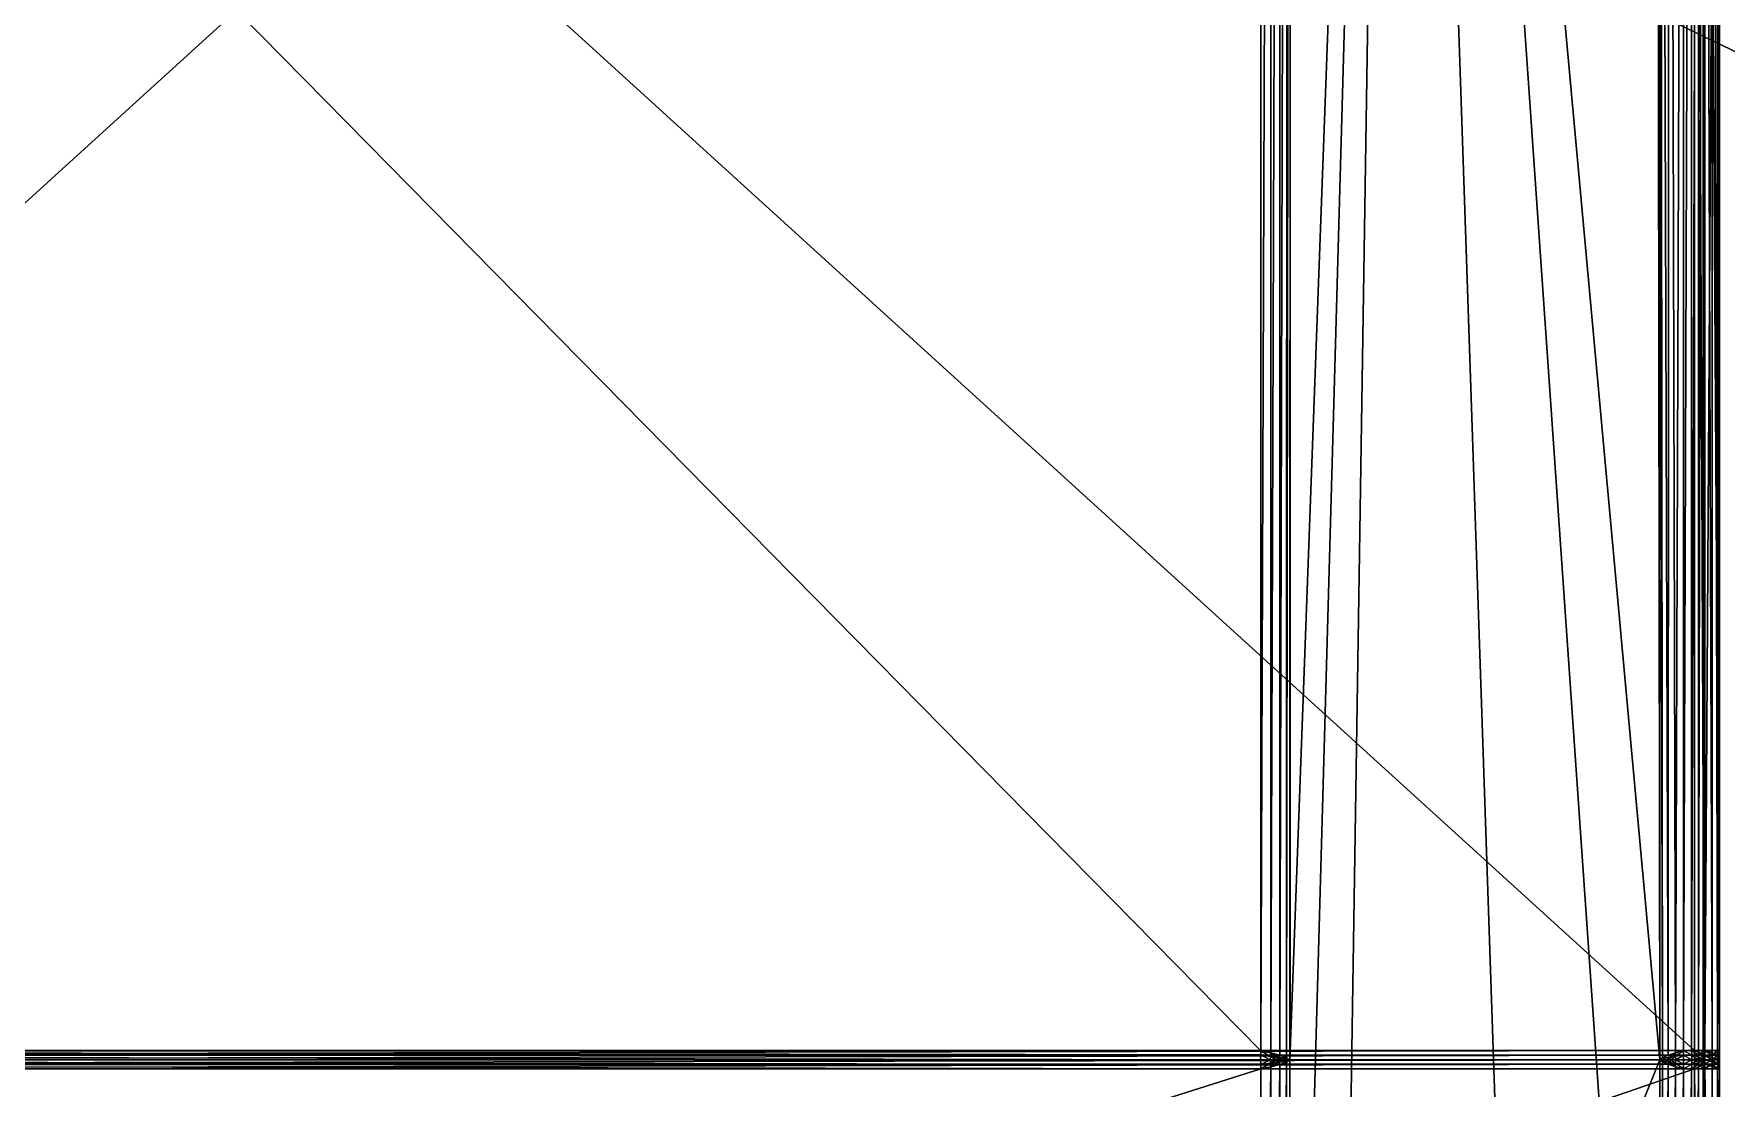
# Model space of a CAD drawing. Extents: x -683 to 86, y -225 to -3.
# Drawn here: x -471.65 to -437.08, y -64.44 to -42.9 of the extents above; entities that cross this region are included whole.
import ezdxf

# ---------------------------------------------------------------- set-up
doc = ezdxf.new("R2010")
doc.units = 0
doc.header["$MEASUREMENT"] = 0
doc.layers.get('0').update_dxf_attribs({"linetype": 'CONTINUOUS'})

msp = doc.modelspace()

# ---------------------------------------------------------------- linework, layer by layer
for points in [[(-504.396, -4.948, 14.851), (-446.588, -4.948, 11.154), (-446.588, -63.678, 5.567)], [(-504.396, -4.948, 14.851), (-446.588, -63.678, 5.567), (-504.396, -63.678, 9.264)], [(-504.396, -63.678, 9.264), (-504.396, -4.948, 14.851), (-446.588, -4.948, 11.154)], [(-504.396, -63.678, 9.264), (-446.588, -4.948, 11.154), (-446.588, -63.678, 5.567)], [(-446.38, -4.949, 11.154), (-446.588, -63.678, 5.567), (-446.588, -4.948, 11.154)], [(-446.588, -63.678, 5.567), (-446.588, -4.948, 11.154), (-446.38, -4.949, 11.154)], [(-446.38, -4.949, 11.154), (-446.381, -63.719, 5.563), (-446.588, -63.678, 5.567)], [(-446.588, -63.678, 5.567), (-446.38, -4.949, 11.154), (-446.381, -63.719, 5.563)], [(-446.191, -4.949, 11.181), (-446.197, -63.77, 5.585), (-446.381, -63.719, 5.563)], [(-446.191, -4.949, 11.181), (-446.381, -63.719, 5.563), (-446.38, -4.949, 11.154)], [(-446.381, -63.719, 5.563), (-446.38, -4.949, 11.154), (-446.191, -4.949, 11.181)], [(-446.381, -63.719, 5.563), (-446.191, -4.949, 11.181), (-446.197, -63.77, 5.585)], [(-446.051, -4.949, 11.229), (-446.061, -63.823, 5.629), (-446.197, -63.77, 5.585)], [(-446.051, -4.949, 11.229), (-446.197, -63.77, 5.585), (-446.191, -4.949, 11.181)], [(-446.197, -63.77, 5.585), (-446.191, -4.949, 11.181), (-446.051, -4.949, 11.229)], [(-446.197, -63.77, 5.585), (-446.051, -4.949, 11.229), (-446.061, -63.823, 5.629)], [(-445.979, -4.949, 11.293), (-445.996, -63.871, 5.688), (-446.061, -63.823, 5.629)], [(-445.979, -4.949, 11.293), (-446.061, -63.823, 5.629), (-446.051, -4.949, 11.229)], [(-446.061, -63.823, 5.629), (-446.051, -4.949, 11.229), (-445.979, -4.949, 11.293)], [(-446.061, -63.823, 5.629), (-445.979, -4.949, 11.293), (-445.996, -63.871, 5.688)], [(-445.996, -63.871, 5.688), (-445.979, -4.949, 11.293), (-443.823, -4.949, 15.849)], [(-445.996, -82.566, 5.688), (-445.996, -63.871, 5.688), (-443.823, -4.949, 15.849)], [(-445.996, -145.774, 5.688), (-445.996, -82.566, 5.688), (-443.823, -4.949, 15.849)], [(-445.996, -145.774, 5.688), (-443.823, -4.949, 15.849), (-438.436, -164.478, 27.154)], [(-445.996, -82.566, 5.688), (-445.996, -63.871, 5.688), (-445.979, -4.949, 11.293)], [(-445.996, -82.566, 5.688), (-445.979, -4.949, 11.293), (-443.823, -4.949, 15.849)], [(-445.996, -82.566, 5.688), (-443.823, -4.949, 15.849), (-438.436, -63.862, 27.154)], [(-443.823, -4.949, 15.849), (-438.452, -4.949, 27.154), (-438.436, -63.862, 27.154)], [(-443.823, -4.949, 15.849), (-438.436, -63.862, 27.154), (-438.436, -82.566, 27.154)], [(-443.823, -4.949, 15.849), (-438.436, -82.566, 27.154), (-438.436, -164.478, 27.154)], [(-443.823, -4.949, 15.849), (-438.452, -4.949, 27.154), (-438.436, -63.862, 27.154)], [(-438.436, -63.862, 27.154), (-438.452, -4.949, 27.154), (-438.514, -5.725, 27.196)], [(-438.514, -5.725, 27.196), (-438.436, -63.862, 27.154), (-438.452, -4.949, 27.154)], [(-438.436, -63.862, 27.154), (-438.514, -5.725, 27.196), (-438.379, -63.819, 27.228)], [(-438.379, -63.819, 27.228), (-438.514, -5.725, 27.196), (-438.439, -7.934, 27.264)], [(-438.439, -7.934, 27.264), (-438.379, -63.819, 27.228), (-438.514, -5.725, 27.196)], [(-438.514, -5.725, 27.196), (-438.379, -63.819, 27.228), (-438.436, -63.862, 27.154)], [(-438.379, -63.819, 27.228), (-438.439, -7.934, 27.264), (-438.266, -63.769, 27.307)], [(-438.266, -63.769, 27.307), (-438.439, -7.934, 27.264), (-438.241, -11.238, 27.347)], [(-438.241, -11.238, 27.347), (-438.266, -63.769, 27.307), (-438.439, -7.934, 27.264)], [(-438.439, -7.934, 27.264), (-438.266, -63.769, 27.307), (-438.379, -63.819, 27.228)], [(-438.266, -63.769, 27.307), (-438.241, -11.238, 27.347), (-438.115, -63.719, 27.379)], [(-438.241, -11.238, 27.347), (-438.115, -63.719, 27.379), (-438.266, -63.769, 27.307)], [(-438.115, -63.719, 27.379), (-438.241, -11.238, 27.347), (-437.949, -15.135, 27.433)], [(-437.949, -15.135, 27.433), (-438.115, -63.719, 27.379), (-438.241, -11.238, 27.347)], [(-438.115, -63.719, 27.379), (-437.949, -15.135, 27.433), (-437.949, -63.677, 27.433)], [(-437.949, -15.135, 27.433), (-437.949, -63.677, 27.433), (-438.115, -63.719, 27.379)], [(-437.949, -15.135, 27.433), (-437.949, -63.677, 27.433), (-437.949, -63.677, 27.433)], [(-437.949, -15.135, 27.433), (-437.949, -63.677, 27.433), (-437.949, -15.135, 27.433)], [(-437.949, -63.677, 27.433), (-437.949, -63.677, 27.433), (-437.949, -15.135, 27.433)], [(-437.949, -63.677, 27.433), (-437.949, -15.135, 27.433), (-437.949, -15.135, 27.433)], [(-437.787, -15.176, 27.488), (-437.949, -63.677, 27.433), (-437.949, -15.135, 27.433)], [(-437.787, -15.176, 27.488), (-437.949, -63.677, 27.433), (-437.949, -15.135, 27.433)], [(-437.787, -15.176, 27.488), (-437.787, -63.677, 27.488), (-437.949, -63.677, 27.433)], [(-437.787, -15.176, 27.488), (-437.787, -63.677, 27.488), (-437.949, -63.677, 27.433)], [(-437.647, -15.225, 27.56), (-437.787, -63.677, 27.488), (-437.787, -15.176, 27.488)], [(-437.647, -15.225, 27.56), (-437.787, -63.677, 27.488), (-437.787, -15.176, 27.488)], [(-490.88, -15.316, 35.858), (-490.88, -63.677, 35.858), (-437.728, -63.677, 31.908)], [(-490.88, -15.316, 35.858), (-437.728, -63.677, 31.908), (-437.728, -15.316, 31.908)], [(-490.88, -63.677, 35.858), (-437.728, -63.677, 31.908), (-437.728, -15.316, 31.908)], [(-490.88, -63.677, 35.858), (-437.728, -15.316, 31.908), (-490.88, -15.316, 35.858)], [(-437.647, -15.225, 27.56), (-437.647, -63.677, 27.56), (-437.787, -63.677, 27.488)], [(-437.647, -15.225, 27.56), (-437.647, -63.677, 27.56), (-437.787, -63.677, 27.488)], [(-437.728, -15.316, 31.908), (-437.728, -63.677, 31.908), (-437.529, -63.677, 31.88)], [(-437.728, -15.316, 31.908), (-437.529, -63.677, 31.88), (-437.528, -15.316, 31.88)], [(-437.529, -63.677, 31.88), (-437.528, -15.316, 31.88), (-437.728, -15.316, 31.908)], [(-437.529, -63.677, 31.88), (-437.728, -15.316, 31.908), (-437.728, -63.677, 31.908)], [(-437.551, -15.275, 27.64), (-437.647, -63.677, 27.56), (-437.647, -15.225, 27.56)], [(-437.551, -15.275, 27.64), (-437.647, -63.677, 27.56), (-437.647, -15.225, 27.56)], [(-437.551, -15.275, 27.64), (-437.551, -63.677, 27.64), (-437.647, -63.677, 27.56)], [(-437.551, -15.275, 27.64), (-437.551, -63.677, 27.64), (-437.647, -63.677, 27.56)], [(-437.514, -15.316, 27.714), (-437.551, -63.677, 27.64), (-437.551, -15.275, 27.64)], [(-437.514, -15.316, 27.714), (-437.551, -63.677, 27.64), (-437.551, -15.275, 27.64)], [(-437.514, -15.316, 27.714), (-437.514, -63.677, 27.714), (-437.551, -63.677, 27.64)], [(-437.514, -15.316, 27.714), (-437.514, -63.677, 27.714), (-437.551, -63.677, 27.64)], [(-437.528, -15.316, 31.88), (-437.529, -63.677, 31.88), (-437.362, -63.677, 31.829)], [(-437.362, -63.677, 31.829), (-437.528, -15.316, 31.88), (-437.529, -63.677, 31.88)], [(-437.528, -15.316, 31.88), (-437.362, -63.677, 31.829), (-437.36, -15.316, 31.83)], [(-437.362, -63.677, 31.829), (-437.36, -15.316, 31.83), (-437.528, -15.316, 31.88)], [(-437.514, -63.677, 27.714), (-437.514, -15.316, 27.714), (-437.218, -15.316, 31.695)], [(-437.514, -63.677, 27.714), (-437.218, -15.316, 31.695), (-437.218, -63.677, 31.695)], [(-437.514, -15.316, 27.714), (-437.218, -15.316, 31.695), (-437.218, -63.677, 31.695)], [(-437.514, -15.316, 27.714), (-437.218, -63.677, 31.695), (-437.514, -63.677, 27.714)], [(-437.36, -15.316, 31.83), (-437.362, -63.677, 31.829), (-437.253, -63.677, 31.765)], [(-437.253, -63.677, 31.765), (-437.36, -15.316, 31.83), (-437.362, -63.677, 31.829)], [(-437.36, -15.316, 31.83), (-437.253, -63.677, 31.765), (-437.252, -15.316, 31.765)], [(-437.253, -63.677, 31.765), (-437.252, -15.316, 31.765), (-437.36, -15.316, 31.83)], [(-437.252, -15.316, 31.765), (-437.253, -63.677, 31.765), (-437.218, -63.677, 31.695)], [(-437.218, -63.677, 31.695), (-437.252, -15.316, 31.765), (-437.253, -63.677, 31.765)], [(-437.252, -15.316, 31.765), (-437.218, -63.677, 31.695), (-437.218, -15.316, 31.695)], [(-437.218, -63.677, 31.695), (-437.218, -15.316, 31.695), (-437.252, -15.316, 31.765)], [(-504.396, -63.678, 9.264), (-446.589, -63.762, 5.56), (-504.398, -63.762, 9.258)], [(-446.589, -63.762, 5.56), (-504.398, -63.762, 9.258), (-504.396, -63.678, 9.264)], [(-504.398, -63.762, 9.258), (-446.589, -63.762, 5.56), (-446.59, -63.862, 5.555)], [(-504.398, -63.762, 9.258), (-446.59, -63.862, 5.555), (-504.398, -63.862, 9.252)], [(-446.59, -63.862, 5.555), (-504.398, -63.862, 9.252), (-504.398, -63.762, 9.258)], [(-446.59, -63.862, 5.555), (-504.398, -63.762, 9.258), (-446.589, -63.762, 5.56)], [(-504.398, -63.862, 9.252), (-446.59, -63.862, 5.555), (-446.589, -63.962, 5.551)], [(-504.398, -63.862, 9.252), (-446.589, -63.962, 5.551), (-504.398, -63.962, 9.248)], [(-446.589, -63.962, 5.551), (-504.398, -63.962, 9.248), (-504.398, -63.862, 9.252)], [(-446.589, -63.962, 5.551), (-504.398, -63.862, 9.252), (-446.59, -63.862, 5.555)], [(-504.396, -63.678, 9.264), (-446.588, -63.678, 5.567), (-446.589, -63.762, 5.56)], [(-446.589, -63.762, 5.56), (-504.396, -63.678, 9.264), (-446.588, -63.678, 5.567)], [(-437.728, -63.677, 31.908), (-490.88, -63.677, 35.858), (-490.88, -63.769, 35.858)], [(-437.728, -63.677, 31.908), (-490.88, -63.769, 35.858), (-437.728, -63.769, 31.908)], [(-490.88, -63.769, 35.858), (-437.728, -63.769, 31.908), (-437.728, -63.677, 31.908)], [(-490.88, -63.769, 35.858), (-437.728, -63.677, 31.908), (-490.88, -63.677, 35.858)], [(-437.728, -63.769, 31.908), (-490.88, -63.769, 35.858), (-490.88, -63.862, 35.858)], [(-437.728, -63.769, 31.908), (-490.88, -63.862, 35.858), (-437.728, -63.862, 31.908)], [(-490.88, -63.862, 35.858), (-437.728, -63.862, 31.908), (-437.728, -63.769, 31.908)], [(-490.88, -63.862, 35.858), (-437.728, -63.769, 31.908), (-490.88, -63.769, 35.858)], [(-437.728, -63.862, 31.908), (-490.88, -63.862, 35.858), (-490.88, -63.954, 35.858)], [(-437.728, -63.862, 31.908), (-490.88, -63.954, 35.858), (-437.728, -63.954, 31.908)], [(-490.88, -63.954, 35.858), (-437.728, -63.954, 31.908), (-437.728, -63.862, 31.908)], [(-490.88, -63.954, 35.858), (-437.728, -63.862, 31.908), (-490.88, -63.862, 35.858)], [(-437.728, -63.954, 31.908), (-490.88, -63.954, 35.858), (-490.88, -64.047, 35.858)], [(-437.728, -63.954, 31.908), (-490.88, -64.047, 35.858), (-437.728, -64.047, 31.908)], [(-490.88, -64.047, 35.858), (-437.728, -64.047, 31.908), (-437.728, -63.954, 31.908)], [(-490.88, -64.047, 35.858), (-437.728, -63.954, 31.908), (-490.88, -63.954, 35.858)], [(-446.589, -63.762, 5.56), (-446.394, -63.863, 5.556), (-446.59, -63.862, 5.555)], [(-446.589, -63.762, 5.56), (-446.394, -63.863, 5.556), (-446.59, -63.862, 5.555)], [(-446.589, -63.962, 5.551), (-446.59, -63.862, 5.555), (-446.394, -63.863, 5.556)], [(-446.589, -63.962, 5.551), (-446.59, -63.862, 5.555), (-446.394, -63.863, 5.556)], [(-446.588, -63.678, 5.567), (-446.388, -63.793, 5.562), (-446.589, -63.762, 5.56)], [(-446.588, -63.678, 5.567), (-446.388, -63.793, 5.562), (-446.589, -63.762, 5.56)], [(-446.589, -63.762, 5.56), (-446.388, -63.793, 5.562), (-446.394, -63.863, 5.556)], [(-446.589, -63.762, 5.56), (-446.388, -63.793, 5.562), (-446.394, -63.863, 5.556)], [(-446.589, -63.962, 5.551), (-446.394, -63.863, 5.556), (-446.388, -63.933, 5.555)], [(-446.589, -63.962, 5.551), (-446.394, -63.863, 5.556), (-446.388, -63.933, 5.555)], [(-446.588, -64.047, 5.55), (-446.589, -63.962, 5.551), (-446.388, -63.933, 5.555)], [(-446.588, -64.047, 5.55), (-446.589, -63.962, 5.551), (-446.388, -63.933, 5.555)], [(-446.588, -63.678, 5.567), (-446.381, -63.719, 5.563), (-446.388, -63.793, 5.562)], [(-446.588, -63.678, 5.567), (-446.381, -63.719, 5.563), (-446.388, -63.793, 5.562)], [(-446.588, -64.047, 5.55), (-446.388, -63.933, 5.555), (-446.381, -64.006, 5.55)], [(-446.588, -64.047, 5.55), (-446.388, -63.933, 5.555), (-446.381, -64.006, 5.55)], [(-446.388, -63.793, 5.562), (-446.275, -63.863, 5.563), (-446.394, -63.863, 5.556)], [(-446.388, -63.793, 5.562), (-446.275, -63.863, 5.563), (-446.394, -63.863, 5.556)], [(-446.388, -63.933, 5.555), (-446.394, -63.863, 5.556), (-446.275, -63.863, 5.563)], [(-446.388, -63.933, 5.555), (-446.394, -63.863, 5.556), (-446.275, -63.863, 5.563)], [(-446.381, -63.719, 5.563), (-446.224, -63.822, 5.57), (-446.388, -63.793, 5.562)], [(-446.381, -63.719, 5.563), (-446.224, -63.822, 5.57), (-446.388, -63.793, 5.562)], [(-446.388, -63.793, 5.562), (-446.224, -63.822, 5.57), (-446.275, -63.863, 5.563)], [(-446.388, -63.793, 5.562), (-446.224, -63.822, 5.57), (-446.275, -63.863, 5.563)], [(-446.388, -63.933, 5.555), (-446.275, -63.863, 5.563), (-446.224, -63.905, 5.566)], [(-446.388, -63.933, 5.555), (-446.275, -63.863, 5.563), (-446.224, -63.905, 5.566)], [(-446.381, -64.006, 5.55), (-446.388, -63.933, 5.555), (-446.224, -63.905, 5.566)], [(-446.381, -64.006, 5.55), (-446.388, -63.933, 5.555), (-446.224, -63.905, 5.566)], [(-446.381, -63.719, 5.563), (-446.197, -63.77, 5.585), (-446.224, -63.822, 5.57)], [(-446.381, -63.719, 5.563), (-446.197, -63.77, 5.585), (-446.224, -63.822, 5.57)], [(-446.381, -64.006, 5.55), (-446.224, -63.905, 5.566), (-446.197, -63.959, 5.576)], [(-446.381, -64.006, 5.55), (-446.224, -63.905, 5.566), (-446.197, -63.959, 5.576)], [(-446.197, -63.959, 5.576), (-446.196, -82.473, 5.576), (-446.381, -82.423, 5.55)], [(-446.197, -63.959, 5.576), (-446.381, -82.423, 5.55), (-446.381, -64.006, 5.55)], [(-446.381, -82.423, 5.55), (-446.381, -64.006, 5.55), (-446.197, -63.959, 5.576)], [(-446.381, -82.423, 5.55), (-446.197, -63.959, 5.576), (-446.196, -82.473, 5.576)], [(-446.134, -63.865, 5.594), (-446.275, -63.863, 5.563), (-446.224, -63.822, 5.57)], [(-446.134, -63.865, 5.594), (-446.275, -63.863, 5.563), (-446.224, -63.822, 5.57)], [(-446.134, -63.865, 5.594), (-446.224, -63.905, 5.566), (-446.275, -63.863, 5.563)], [(-446.134, -63.865, 5.594), (-446.224, -63.905, 5.566), (-446.275, -63.863, 5.563)], [(-446.061, -63.823, 5.629), (-446.224, -63.822, 5.57), (-446.197, -63.77, 5.585)], [(-446.061, -63.823, 5.629), (-446.224, -63.822, 5.57), (-446.197, -63.77, 5.585)], [(-446.061, -63.823, 5.629), (-446.134, -63.865, 5.594), (-446.224, -63.822, 5.57)], [(-446.061, -63.823, 5.629), (-446.134, -63.865, 5.594), (-446.224, -63.822, 5.57)], [(-446.061, -63.911, 5.625), (-446.224, -63.905, 5.566), (-446.134, -63.865, 5.594)], [(-446.061, -63.911, 5.625), (-446.224, -63.905, 5.566), (-446.134, -63.865, 5.594)], [(-446.061, -63.911, 5.625), (-446.197, -63.959, 5.576), (-446.224, -63.905, 5.566)], [(-446.061, -63.911, 5.625), (-446.197, -63.959, 5.576), (-446.224, -63.905, 5.566)], [(-446.061, -63.911, 5.625), (-446.196, -82.473, 5.576), (-446.197, -63.959, 5.576)], [(-446.196, -82.473, 5.576), (-446.197, -63.959, 5.576), (-446.061, -63.911, 5.625)], [(-446.061, -63.911, 5.625), (-446.061, -82.523, 5.625), (-446.196, -82.473, 5.576)], [(-446.196, -82.473, 5.576), (-446.061, -63.911, 5.625), (-446.061, -82.523, 5.625)], [(-445.996, -63.871, 5.688), (-446.134, -63.865, 5.594), (-446.061, -63.823, 5.629)], [(-445.996, -63.871, 5.688), (-446.134, -63.865, 5.594), (-446.061, -63.823, 5.629)], [(-445.996, -63.871, 5.688), (-446.061, -63.911, 5.625), (-446.134, -63.865, 5.594)], [(-445.996, -63.871, 5.688), (-446.061, -63.911, 5.625), (-446.134, -63.865, 5.594)], [(-445.996, -63.871, 5.688), (-445.996, -82.566, 5.688), (-446.061, -82.523, 5.625)], [(-445.996, -63.871, 5.688), (-446.061, -82.523, 5.625), (-446.061, -63.911, 5.625)], [(-446.061, -82.523, 5.625), (-446.061, -63.911, 5.625), (-445.996, -63.871, 5.688)], [(-446.061, -82.523, 5.625), (-445.996, -63.871, 5.688), (-445.996, -82.566, 5.688)], [(-438.436, -63.862, 27.154), (-438.436, -82.566, 27.154), (-445.996, -82.566, 5.688)], [(-438.436, -63.862, 27.154), (-438.379, -63.819, 27.228), (-438.315, -63.862, 27.277)], [(-438.436, -63.862, 27.154), (-438.379, -63.819, 27.228), (-438.315, -63.862, 27.277)], [(-438.436, -63.862, 27.154), (-438.315, -63.862, 27.277), (-438.379, -63.904, 27.228)], [(-438.436, -63.862, 27.154), (-438.315, -63.862, 27.277), (-438.379, -63.904, 27.228)], [(-438.436, -82.566, 27.154), (-438.436, -63.862, 27.154), (-438.379, -63.904, 27.228)], [(-438.379, -63.904, 27.228), (-438.436, -82.566, 27.154), (-438.436, -63.862, 27.154)], [(-438.436, -82.566, 27.154), (-438.379, -63.904, 27.228), (-438.379, -82.523, 27.228)], [(-438.379, -63.904, 27.228), (-438.379, -82.523, 27.228), (-438.436, -82.566, 27.154)], [(-438.379, -63.819, 27.228), (-438.266, -63.769, 27.307), (-438.237, -63.821, 27.323)], [(-438.379, -63.819, 27.228), (-438.266, -63.769, 27.307), (-438.237, -63.821, 27.323)], [(-438.379, -63.819, 27.228), (-438.237, -63.821, 27.323), (-438.315, -63.862, 27.277)], [(-438.379, -63.819, 27.228), (-438.237, -63.821, 27.323), (-438.315, -63.862, 27.277)], [(-438.379, -63.904, 27.228), (-438.315, -63.862, 27.277), (-438.237, -63.902, 27.323)], [(-438.379, -63.904, 27.228), (-438.315, -63.862, 27.277), (-438.237, -63.902, 27.323)], [(-438.379, -63.904, 27.228), (-438.237, -63.902, 27.323), (-438.266, -63.954, 27.307)], [(-438.379, -63.904, 27.228), (-438.237, -63.902, 27.323), (-438.266, -63.954, 27.307)], [(-438.379, -82.523, 27.228), (-438.379, -63.904, 27.228), (-438.266, -63.954, 27.307)], [(-438.266, -63.954, 27.307), (-438.379, -82.523, 27.228), (-438.379, -63.904, 27.228)], [(-438.379, -82.523, 27.228), (-438.266, -63.954, 27.307), (-438.266, -82.473, 27.307)], [(-438.266, -63.954, 27.307), (-438.266, -82.473, 27.307), (-438.379, -82.523, 27.228)], [(-438.315, -63.862, 27.277), (-438.237, -63.821, 27.323), (-438.201, -63.862, 27.342)], [(-438.315, -63.862, 27.277), (-438.237, -63.821, 27.323), (-438.201, -63.862, 27.342)], [(-438.315, -63.862, 27.277), (-438.201, -63.862, 27.342), (-438.237, -63.902, 27.323)], [(-438.315, -63.862, 27.277), (-438.201, -63.862, 27.342), (-438.237, -63.902, 27.323)], [(-438.115, -63.719, 27.379), (-438.237, -63.821, 27.323), (-438.266, -63.769, 27.307)], [(-438.115, -63.719, 27.379), (-438.237, -63.821, 27.323), (-438.266, -63.769, 27.307)], [(-438.115, -64.004, 27.379), (-438.266, -63.954, 27.307), (-438.237, -63.902, 27.323)], [(-438.115, -64.004, 27.379), (-438.266, -63.954, 27.307), (-438.237, -63.902, 27.323)], [(-438.266, -82.473, 27.307), (-438.266, -63.954, 27.307), (-438.115, -64.004, 27.379)], [(-438.115, -64.004, 27.379), (-438.266, -82.473, 27.307), (-438.266, -63.954, 27.307)], [(-438.115, -63.719, 27.379), (-438.113, -63.792, 27.38), (-438.237, -63.821, 27.323)], [(-438.115, -63.719, 27.379), (-438.113, -63.792, 27.38), (-438.237, -63.821, 27.323)], [(-438.113, -63.792, 27.38), (-438.201, -63.862, 27.342), (-438.237, -63.821, 27.323)], [(-438.113, -63.792, 27.38), (-438.201, -63.862, 27.342), (-438.237, -63.821, 27.323)], [(-438.113, -63.931, 27.38), (-438.237, -63.902, 27.323), (-438.201, -63.862, 27.342)], [(-438.113, -63.931, 27.38), (-438.237, -63.902, 27.323), (-438.201, -63.862, 27.342)], [(-438.115, -64.004, 27.379), (-438.237, -63.902, 27.323), (-438.113, -63.931, 27.38)], [(-438.115, -64.004, 27.379), (-438.237, -63.902, 27.323), (-438.113, -63.931, 27.38)], [(-438.113, -63.792, 27.38), (-438.108, -63.862, 27.382), (-438.201, -63.862, 27.342)], [(-438.113, -63.792, 27.38), (-438.108, -63.862, 27.382), (-438.201, -63.862, 27.342)], [(-438.113, -63.931, 27.38), (-438.201, -63.862, 27.342), (-438.108, -63.862, 27.382)], [(-438.113, -63.931, 27.38), (-438.201, -63.862, 27.342), (-438.108, -63.862, 27.382)], [(-437.949, -63.677, 27.433), (-438.113, -63.792, 27.38), (-438.115, -63.719, 27.379)], [(-437.949, -63.677, 27.433), (-438.113, -63.792, 27.38), (-438.115, -63.719, 27.379)], [(-437.949, -64.047, 27.433), (-438.115, -64.004, 27.379), (-438.113, -63.931, 27.38)], [(-437.949, -64.047, 27.433), (-438.115, -64.004, 27.379), (-438.113, -63.931, 27.38)], [(-437.949, -63.677, 27.433), (-437.949, -63.769, 27.433), (-438.113, -63.792, 27.38)], [(-437.949, -63.677, 27.433), (-437.949, -63.769, 27.433), (-438.113, -63.792, 27.38)], [(-437.949, -63.769, 27.433), (-438.108, -63.862, 27.382), (-438.113, -63.792, 27.38)], [(-437.949, -63.769, 27.433), (-438.108, -63.862, 27.382), (-438.113, -63.792, 27.38)], [(-437.949, -63.954, 27.433), (-438.113, -63.931, 27.38), (-438.108, -63.862, 27.382)], [(-437.949, -63.954, 27.433), (-438.113, -63.931, 27.38), (-438.108, -63.862, 27.382)], [(-437.949, -64.047, 27.433), (-438.113, -63.931, 27.38), (-437.949, -63.954, 27.433)], [(-437.949, -64.047, 27.433), (-438.113, -63.931, 27.38), (-437.949, -63.954, 27.433)], [(-437.949, -63.769, 27.433), (-437.949, -63.862, 27.433), (-438.108, -63.862, 27.382)], [(-437.949, -63.769, 27.433), (-437.949, -63.862, 27.433), (-438.108, -63.862, 27.382)], [(-437.949, -63.954, 27.433), (-438.108, -63.862, 27.382), (-437.949, -63.862, 27.433)], [(-437.949, -63.954, 27.433), (-438.108, -63.862, 27.382), (-437.949, -63.862, 27.433)], [(-437.949, -63.677, 27.433), (-437.787, -63.677, 27.488), (-437.779, -63.769, 27.491)], [(-437.949, -63.677, 27.433), (-437.779, -63.769, 27.491), (-437.949, -63.769, 27.433)], [(-437.949, -63.677, 27.433), (-437.787, -63.677, 27.488), (-437.779, -63.769, 27.491)], [(-437.949, -63.677, 27.433), (-437.779, -63.769, 27.491), (-437.949, -63.769, 27.433)], [(-437.949, -63.677, 27.433), (-437.949, -63.677, 27.433), (-437.949, -63.769, 27.433)], [(-437.949, -63.677, 27.433), (-437.949, -63.769, 27.433), (-437.949, -63.769, 27.433)], [(-437.949, -63.769, 27.433), (-437.949, -63.769, 27.433), (-437.949, -63.677, 27.433)], [(-437.949, -63.769, 27.433), (-437.949, -63.677, 27.433), (-437.949, -63.677, 27.433)], [(-437.949, -63.769, 27.433), (-437.779, -63.769, 27.491), (-437.779, -63.862, 27.491)], [(-437.949, -63.769, 27.433), (-437.779, -63.862, 27.491), (-437.949, -63.862, 27.433)], [(-437.949, -63.769, 27.433), (-437.779, -63.769, 27.491), (-437.779, -63.862, 27.491)], [(-437.949, -63.769, 27.433), (-437.779, -63.862, 27.491), (-437.949, -63.862, 27.433)], [(-437.949, -63.769, 27.433), (-437.949, -63.769, 27.433), (-437.949, -63.862, 27.433)], [(-437.949, -63.769, 27.433), (-437.949, -63.862, 27.433), (-437.949, -63.862, 27.433)], [(-437.949, -63.862, 27.433), (-437.949, -63.862, 27.433), (-437.949, -63.769, 27.433)], [(-437.949, -63.862, 27.433), (-437.949, -63.769, 27.433), (-437.949, -63.769, 27.433)], [(-437.949, -63.954, 27.433), (-437.949, -63.862, 27.433), (-437.779, -63.862, 27.491)], [(-437.949, -63.954, 27.433), (-437.779, -63.862, 27.491), (-437.779, -63.954, 27.491)], [(-437.949, -63.954, 27.433), (-437.949, -63.862, 27.433), (-437.779, -63.862, 27.491)], [(-437.949, -63.954, 27.433), (-437.779, -63.862, 27.491), (-437.779, -63.954, 27.491)], [(-437.949, -63.862, 27.433), (-437.949, -63.862, 27.433), (-437.949, -63.954, 27.433)], [(-437.949, -63.862, 27.433), (-437.949, -63.954, 27.433), (-437.949, -63.954, 27.433)], [(-437.949, -63.954, 27.433), (-437.949, -63.954, 27.433), (-437.949, -63.862, 27.433)], [(-437.949, -63.954, 27.433), (-437.949, -63.862, 27.433), (-437.949, -63.862, 27.433)], [(-437.949, -64.047, 27.433), (-437.949, -63.954, 27.433), (-437.779, -63.954, 27.491)], [(-437.949, -64.047, 27.433), (-437.779, -63.954, 27.491), (-437.787, -64.047, 27.488)], [(-437.949, -64.047, 27.433), (-437.949, -63.954, 27.433), (-437.779, -63.954, 27.491)], [(-437.949, -64.047, 27.433), (-437.779, -63.954, 27.491), (-437.787, -64.047, 27.488)], [(-437.949, -63.954, 27.433), (-437.949, -63.954, 27.433), (-437.949, -64.047, 27.433)], [(-437.949, -63.954, 27.433), (-437.949, -64.047, 27.433), (-437.949, -64.047, 27.433)], [(-437.949, -64.047, 27.433), (-437.949, -64.047, 27.433), (-437.949, -63.954, 27.433)], [(-437.949, -64.047, 27.433), (-437.949, -63.954, 27.433), (-437.949, -63.954, 27.433)], [(-437.787, -63.677, 27.488), (-437.647, -63.677, 27.56), (-437.647, -63.769, 27.56)], [(-437.787, -63.677, 27.488), (-437.647, -63.769, 27.56), (-437.779, -63.769, 27.491)], [(-437.787, -63.677, 27.488), (-437.647, -63.677, 27.56), (-437.647, -63.769, 27.56)], [(-437.787, -63.677, 27.488), (-437.647, -63.769, 27.56), (-437.779, -63.769, 27.491)], [(-437.787, -64.047, 27.488), (-437.779, -63.954, 27.491), (-437.647, -63.954, 27.56)], [(-437.787, -64.047, 27.488), (-437.647, -63.954, 27.56), (-437.647, -64.047, 27.56)], [(-437.787, -64.047, 27.488), (-437.779, -63.954, 27.491), (-437.647, -63.954, 27.56)], [(-437.787, -64.047, 27.488), (-437.647, -63.954, 27.56), (-437.647, -64.047, 27.56)], [(-437.779, -63.769, 27.491), (-437.647, -63.769, 27.56), (-437.647, -63.862, 27.56)], [(-437.779, -63.769, 27.491), (-437.647, -63.862, 27.56), (-437.779, -63.862, 27.491)], [(-437.779, -63.769, 27.491), (-437.647, -63.769, 27.56), (-437.647, -63.862, 27.56)], [(-437.779, -63.769, 27.491), (-437.647, -63.862, 27.56), (-437.779, -63.862, 27.491)], [(-437.779, -63.954, 27.491), (-437.779, -63.862, 27.491), (-437.647, -63.862, 27.56)], [(-437.779, -63.954, 27.491), (-437.647, -63.862, 27.56), (-437.647, -63.954, 27.56)], [(-437.779, -63.954, 27.491), (-437.779, -63.862, 27.491), (-437.647, -63.862, 27.56)], [(-437.779, -63.954, 27.491), (-437.647, -63.862, 27.56), (-437.647, -63.954, 27.56)], [(-437.728, -63.677, 31.908), (-437.728, -63.769, 31.908), (-437.52, -63.769, 31.878)], [(-437.728, -63.677, 31.908), (-437.52, -63.769, 31.878), (-437.529, -63.677, 31.88)], [(-437.728, -63.677, 31.908), (-437.728, -63.769, 31.908), (-437.52, -63.769, 31.878)], [(-437.728, -63.677, 31.908), (-437.52, -63.769, 31.878), (-437.529, -63.677, 31.88)], [(-437.728, -63.769, 31.908), (-437.728, -63.862, 31.908), (-437.52, -63.862, 31.878)], [(-437.728, -63.769, 31.908), (-437.52, -63.862, 31.878), (-437.52, -63.769, 31.878)], [(-437.728, -63.769, 31.908), (-437.728, -63.862, 31.908), (-437.52, -63.862, 31.878)], [(-437.728, -63.769, 31.908), (-437.52, -63.862, 31.878), (-437.52, -63.769, 31.878)], [(-437.728, -63.954, 31.908), (-437.52, -63.954, 31.878), (-437.52, -63.862, 31.878)], [(-437.728, -63.954, 31.908), (-437.52, -63.862, 31.878), (-437.728, -63.862, 31.908)], [(-437.728, -63.954, 31.908), (-437.52, -63.954, 31.878), (-437.52, -63.862, 31.878)], [(-437.728, -63.954, 31.908), (-437.52, -63.862, 31.878), (-437.728, -63.862, 31.908)], [(-437.728, -64.047, 31.908), (-437.529, -64.047, 31.88), (-437.52, -63.954, 31.878)], [(-437.728, -64.047, 31.908), (-437.52, -63.954, 31.878), (-437.728, -63.954, 31.908)], [(-437.728, -64.047, 31.908), (-437.529, -64.047, 31.88), (-437.52, -63.954, 31.878)], [(-437.728, -64.047, 31.908), (-437.52, -63.954, 31.878), (-437.728, -63.954, 31.908)], [(-437.551, -63.677, 27.64), (-437.555, -63.769, 27.636), (-437.647, -63.769, 27.56)], [(-437.551, -63.677, 27.64), (-437.647, -63.769, 27.56), (-437.647, -63.677, 27.56)], [(-437.551, -63.677, 27.64), (-437.555, -63.769, 27.636), (-437.647, -63.769, 27.56)], [(-437.551, -63.677, 27.64), (-437.647, -63.769, 27.56), (-437.647, -63.677, 27.56)], [(-437.555, -63.769, 27.636), (-437.555, -63.862, 27.636), (-437.647, -63.862, 27.56)], [(-437.555, -63.769, 27.636), (-437.647, -63.862, 27.56), (-437.647, -63.769, 27.56)], [(-437.555, -63.769, 27.636), (-437.555, -63.862, 27.636), (-437.647, -63.862, 27.56)], [(-437.555, -63.769, 27.636), (-437.647, -63.862, 27.56), (-437.647, -63.769, 27.56)], [(-437.555, -63.954, 27.636), (-437.647, -63.954, 27.56), (-437.647, -63.862, 27.56)], [(-437.555, -63.954, 27.636), (-437.647, -63.862, 27.56), (-437.555, -63.862, 27.636)], [(-437.555, -63.954, 27.636), (-437.647, -63.954, 27.56), (-437.647, -63.862, 27.56)], [(-437.555, -63.954, 27.636), (-437.647, -63.862, 27.56), (-437.555, -63.862, 27.636)], [(-437.551, -64.047, 27.64), (-437.647, -64.047, 27.56), (-437.647, -63.954, 27.56)], [(-437.551, -64.047, 27.64), (-437.647, -63.954, 27.56), (-437.555, -63.954, 27.636)], [(-437.551, -64.047, 27.64), (-437.647, -64.047, 27.56), (-437.647, -63.954, 27.56)], [(-437.551, -64.047, 27.64), (-437.647, -63.954, 27.56), (-437.555, -63.954, 27.636)], [(-437.514, -63.677, 27.714), (-437.514, -63.769, 27.714), (-437.555, -63.769, 27.636)], [(-437.514, -63.677, 27.714), (-437.555, -63.769, 27.636), (-437.551, -63.677, 27.64)], [(-437.514, -63.677, 27.714), (-437.514, -63.769, 27.714), (-437.555, -63.769, 27.636)], [(-437.514, -63.677, 27.714), (-437.555, -63.769, 27.636), (-437.551, -63.677, 27.64)], [(-437.514, -63.769, 27.714), (-437.514, -63.862, 27.714), (-437.555, -63.862, 27.636)], [(-437.514, -63.769, 27.714), (-437.555, -63.862, 27.636), (-437.555, -63.769, 27.636)], [(-437.514, -63.769, 27.714), (-437.514, -63.862, 27.714), (-437.555, -63.862, 27.636)], [(-437.514, -63.769, 27.714), (-437.555, -63.862, 27.636), (-437.555, -63.769, 27.636)], [(-437.514, -63.954, 27.714), (-437.555, -63.954, 27.636), (-437.555, -63.862, 27.636)], [(-437.514, -63.954, 27.714), (-437.555, -63.862, 27.636), (-437.514, -63.862, 27.714)], [(-437.514, -63.954, 27.714), (-437.555, -63.954, 27.636), (-437.555, -63.862, 27.636)], [(-437.514, -63.954, 27.714), (-437.555, -63.862, 27.636), (-437.514, -63.862, 27.714)], [(-437.514, -64.047, 27.714), (-437.551, -64.047, 27.64), (-437.555, -63.954, 27.636)], [(-437.514, -64.047, 27.714), (-437.555, -63.954, 27.636), (-437.514, -63.954, 27.714)], [(-437.514, -64.047, 27.714), (-437.551, -64.047, 27.64), (-437.555, -63.954, 27.636)], [(-437.514, -64.047, 27.714), (-437.555, -63.954, 27.636), (-437.514, -63.954, 27.714)], [(-437.529, -63.677, 31.88), (-437.52, -63.769, 31.878), (-437.362, -63.769, 31.829)], [(-437.529, -63.677, 31.88), (-437.362, -63.769, 31.829), (-437.362, -63.677, 31.829)], [(-437.529, -63.677, 31.88), (-437.52, -63.769, 31.878), (-437.362, -63.769, 31.829)], [(-437.529, -63.677, 31.88), (-437.362, -63.769, 31.829), (-437.362, -63.677, 31.829)], [(-437.529, -64.047, 31.88), (-437.362, -64.047, 31.829), (-437.362, -63.954, 31.829)], [(-437.529, -64.047, 31.88), (-437.362, -63.954, 31.829), (-437.52, -63.954, 31.878)], [(-437.529, -64.047, 31.88), (-437.362, -64.047, 31.829), (-437.362, -63.954, 31.829)], [(-437.529, -64.047, 31.88), (-437.362, -63.954, 31.829), (-437.52, -63.954, 31.878)], [(-437.52, -63.769, 31.878), (-437.52, -63.862, 31.878), (-437.362, -63.862, 31.829)], [(-437.52, -63.769, 31.878), (-437.362, -63.862, 31.829), (-437.362, -63.769, 31.829)], [(-437.52, -63.769, 31.878), (-437.52, -63.862, 31.878), (-437.362, -63.862, 31.829)], [(-437.52, -63.769, 31.878), (-437.362, -63.862, 31.829), (-437.362, -63.769, 31.829)], [(-437.52, -63.954, 31.878), (-437.362, -63.954, 31.829), (-437.362, -63.862, 31.829)], [(-437.52, -63.954, 31.878), (-437.362, -63.862, 31.829), (-437.52, -63.862, 31.878)], [(-437.52, -63.954, 31.878), (-437.362, -63.954, 31.829), (-437.362, -63.862, 31.829)], [(-437.52, -63.954, 31.878), (-437.362, -63.862, 31.829), (-437.52, -63.862, 31.878)], [(-437.514, -63.677, 27.714), (-437.218, -63.677, 31.695), (-437.218, -63.769, 31.695)], [(-437.514, -63.677, 27.714), (-437.218, -63.769, 31.695), (-437.514, -63.769, 27.714)], [(-437.218, -63.769, 31.695), (-437.514, -63.769, 27.714), (-437.514, -63.677, 27.714)], [(-437.218, -63.769, 31.695), (-437.514, -63.677, 27.714), (-437.218, -63.677, 31.695)], [(-437.514, -63.769, 27.714), (-437.218, -63.769, 31.695), (-437.218, -63.862, 31.695)], [(-437.514, -63.769, 27.714), (-437.218, -63.862, 31.695), (-437.514, -63.862, 27.714)], [(-437.218, -63.862, 31.695), (-437.514, -63.862, 27.714), (-437.514, -63.769, 27.714)], [(-437.218, -63.862, 31.695), (-437.514, -63.769, 27.714), (-437.218, -63.769, 31.695)], [(-437.514, -63.862, 27.714), (-437.218, -63.862, 31.695), (-437.218, -63.954, 31.695)], [(-437.514, -63.862, 27.714), (-437.218, -63.954, 31.695), (-437.514, -63.954, 27.714)], [(-437.218, -63.954, 31.695), (-437.514, -63.954, 27.714), (-437.514, -63.862, 27.714)], [(-437.218, -63.954, 31.695), (-437.514, -63.862, 27.714), (-437.218, -63.862, 31.695)], [(-437.514, -63.954, 27.714), (-437.218, -63.954, 31.695), (-437.218, -64.047, 31.695)], [(-437.514, -63.954, 27.714), (-437.218, -64.047, 31.695), (-437.514, -64.047, 27.714)], [(-437.218, -64.047, 31.695), (-437.514, -64.047, 27.714), (-437.514, -63.954, 27.714)], [(-437.218, -64.047, 31.695), (-437.514, -63.954, 27.714), (-437.218, -63.954, 31.695)], [(-437.253, -63.677, 31.765), (-437.362, -63.677, 31.829), (-437.362, -63.769, 31.829)], [(-437.253, -63.677, 31.765), (-437.362, -63.769, 31.829), (-437.257, -63.769, 31.768)], [(-437.253, -63.677, 31.765), (-437.362, -63.677, 31.829), (-437.362, -63.769, 31.829)], [(-437.253, -63.677, 31.765), (-437.362, -63.769, 31.829), (-437.257, -63.769, 31.768)], [(-437.257, -63.769, 31.768), (-437.362, -63.769, 31.829), (-437.362, -63.862, 31.829)], [(-437.257, -63.769, 31.768), (-437.362, -63.862, 31.829), (-437.257, -63.862, 31.768)], [(-437.257, -63.769, 31.768), (-437.362, -63.769, 31.829), (-437.362, -63.862, 31.829)], [(-437.257, -63.769, 31.768), (-437.362, -63.862, 31.829), (-437.257, -63.862, 31.768)], [(-437.257, -63.954, 31.768), (-437.257, -63.862, 31.768), (-437.362, -63.862, 31.829)], [(-437.257, -63.954, 31.768), (-437.362, -63.862, 31.829), (-437.362, -63.954, 31.829)], [(-437.257, -63.954, 31.768), (-437.257, -63.862, 31.768), (-437.362, -63.862, 31.829)], [(-437.257, -63.954, 31.768), (-437.362, -63.862, 31.829), (-437.362, -63.954, 31.829)], [(-437.253, -64.047, 31.765), (-437.257, -63.954, 31.768), (-437.362, -63.954, 31.829)], [(-437.253, -64.047, 31.765), (-437.362, -63.954, 31.829), (-437.362, -64.047, 31.829)], [(-437.253, -64.047, 31.765), (-437.257, -63.954, 31.768), (-437.362, -63.954, 31.829)], [(-437.253, -64.047, 31.765), (-437.362, -63.954, 31.829), (-437.362, -64.047, 31.829)], [(-437.218, -63.677, 31.695), (-437.253, -63.677, 31.765), (-437.257, -63.769, 31.768)], [(-437.218, -63.677, 31.695), (-437.257, -63.769, 31.768), (-437.218, -63.769, 31.695)], [(-437.218, -63.677, 31.695), (-437.253, -63.677, 31.765), (-437.257, -63.769, 31.768)], [(-437.218, -63.677, 31.695), (-437.257, -63.769, 31.768), (-437.218, -63.769, 31.695)], [(-437.218, -63.769, 31.695), (-437.257, -63.769, 31.768), (-437.257, -63.862, 31.768)], [(-437.218, -63.769, 31.695), (-437.257, -63.862, 31.768), (-437.218, -63.862, 31.695)], [(-437.218, -63.769, 31.695), (-437.257, -63.769, 31.768), (-437.257, -63.862, 31.768)], [(-437.218, -63.769, 31.695), (-437.257, -63.862, 31.768), (-437.218, -63.862, 31.695)], [(-437.218, -63.954, 31.695), (-437.218, -63.862, 31.695), (-437.257, -63.862, 31.768)], [(-437.218, -63.954, 31.695), (-437.257, -63.862, 31.768), (-437.257, -63.954, 31.768)], [(-437.218, -63.954, 31.695), (-437.218, -63.862, 31.695), (-437.257, -63.862, 31.768)], [(-437.218, -63.954, 31.695), (-437.257, -63.862, 31.768), (-437.257, -63.954, 31.768)], [(-437.218, -64.047, 31.695), (-437.218, -63.954, 31.695), (-437.257, -63.954, 31.768)], [(-437.218, -64.047, 31.695), (-437.257, -63.954, 31.768), (-437.253, -64.047, 31.765)], [(-437.218, -64.047, 31.695), (-437.218, -63.954, 31.695), (-437.257, -63.954, 31.768)], [(-437.218, -64.047, 31.695), (-437.257, -63.954, 31.768), (-437.253, -64.047, 31.765)], [(-504.398, -63.962, 9.248), (-446.589, -63.962, 5.551), (-446.588, -64.047, 5.55)], [(-504.398, -63.962, 9.248), (-446.588, -64.047, 5.55), (-504.396, -64.047, 9.247)], [(-446.588, -64.047, 5.55), (-504.396, -64.047, 9.247), (-504.398, -63.962, 9.248)], [(-446.588, -64.047, 5.55), (-504.398, -63.962, 9.248), (-446.589, -63.962, 5.551)], [(-446.588, -82.381, 5.55), (-504.396, -82.381, 9.247), (-504.396, -64.047, 9.247)], [(-446.588, -82.381, 5.55), (-504.396, -64.047, 9.247), (-446.588, -64.047, 5.55)], [(-446.588, -64.047, 5.55), (-446.588, -82.381, 5.55), (-504.396, -82.381, 9.247)], [(-446.588, -64.047, 5.55), (-504.396, -82.381, 9.247), (-504.396, -64.047, 9.247)], [(-490.88, -82.381, 35.858), (-437.728, -82.381, 31.908), (-437.728, -64.047, 31.908)], [(-490.88, -82.381, 35.858), (-437.728, -64.047, 31.908), (-490.88, -64.047, 35.858)], [(-490.88, -64.047, 35.858), (-490.88, -82.381, 35.858), (-437.728, -82.381, 31.908)], [(-490.88, -64.047, 35.858), (-437.728, -82.381, 31.908), (-437.728, -64.047, 31.908)], [(-446.381, -64.006, 5.55), (-446.381, -82.423, 5.55), (-446.588, -82.381, 5.55)], [(-446.381, -64.006, 5.55), (-446.588, -82.381, 5.55), (-446.588, -64.047, 5.55)], [(-446.588, -82.381, 5.55), (-446.588, -64.047, 5.55), (-446.381, -64.006, 5.55)], [(-446.588, -82.381, 5.55), (-446.381, -64.006, 5.55), (-446.381, -82.423, 5.55)], [(-438.266, -82.473, 27.307), (-438.115, -64.004, 27.379), (-438.115, -82.423, 27.379)], [(-438.115, -64.004, 27.379), (-438.115, -82.423, 27.379), (-438.266, -82.473, 27.307)], [(-438.115, -82.423, 27.379), (-438.115, -64.004, 27.379), (-437.949, -64.047, 27.433)], [(-437.949, -64.047, 27.433), (-438.115, -82.423, 27.379), (-438.115, -64.004, 27.379)], [(-438.115, -82.423, 27.379), (-437.949, -64.047, 27.433), (-437.949, -82.381, 27.433)], [(-437.949, -64.047, 27.433), (-437.949, -82.381, 27.433), (-438.115, -82.423, 27.379)], [(-437.949, -82.381, 27.433), (-437.949, -82.381, 27.433), (-437.949, -64.047, 27.433)], [(-437.949, -82.381, 27.433), (-437.949, -64.047, 27.433), (-437.949, -64.047, 27.433)], [(-437.949, -64.047, 27.433), (-437.949, -82.381, 27.433), (-437.949, -82.381, 27.433)], [(-437.949, -64.047, 27.433), (-437.949, -82.381, 27.433), (-437.949, -64.047, 27.433)], [(-437.787, -64.047, 27.488), (-437.787, -82.381, 27.488), (-437.949, -82.381, 27.433)], [(-437.787, -64.047, 27.488), (-437.949, -82.381, 27.433), (-437.949, -64.047, 27.433)], [(-437.949, -82.381, 27.433), (-437.949, -64.047, 27.433), (-437.787, -64.047, 27.488)], [(-437.949, -82.381, 27.433), (-437.787, -64.047, 27.488), (-437.787, -82.381, 27.488)], [(-437.647, -64.047, 27.56), (-437.647, -82.381, 27.56), (-437.787, -82.381, 27.488)], [(-437.647, -64.047, 27.56), (-437.787, -82.381, 27.488), (-437.787, -64.047, 27.488)], [(-437.787, -82.381, 27.488), (-437.787, -64.047, 27.488), (-437.647, -64.047, 27.56)], [(-437.787, -82.381, 27.488), (-437.647, -64.047, 27.56), (-437.647, -82.381, 27.56)], [(-437.529, -82.381, 31.88), (-437.529, -64.047, 31.88), (-437.728, -64.047, 31.908)], [(-437.529, -82.381, 31.88), (-437.728, -64.047, 31.908), (-437.728, -82.381, 31.908)], [(-437.728, -64.047, 31.908), (-437.728, -82.381, 31.908), (-437.529, -82.381, 31.88)], [(-437.728, -64.047, 31.908), (-437.529, -82.381, 31.88), (-437.529, -64.047, 31.88)], [(-437.551, -64.047, 27.64), (-437.551, -82.381, 27.64), (-437.647, -82.381, 27.56)], [(-437.551, -64.047, 27.64), (-437.647, -82.381, 27.56), (-437.647, -64.047, 27.56)], [(-437.647, -82.381, 27.56), (-437.647, -64.047, 27.56), (-437.551, -64.047, 27.64)], [(-437.647, -82.381, 27.56), (-437.551, -64.047, 27.64), (-437.551, -82.381, 27.64)], [(-437.514, -64.047, 27.714), (-437.514, -82.381, 27.714), (-437.551, -82.381, 27.64)], [(-437.514, -64.047, 27.714), (-437.551, -82.381, 27.64), (-437.551, -64.047, 27.64)], [(-437.551, -82.381, 27.64), (-437.551, -64.047, 27.64), (-437.514, -64.047, 27.714)], [(-437.551, -82.381, 27.64), (-437.514, -64.047, 27.714), (-437.514, -82.381, 27.714)], [(-437.362, -82.381, 31.829), (-437.362, -64.047, 31.829), (-437.529, -64.047, 31.88)], [(-437.362, -82.381, 31.829), (-437.529, -64.047, 31.88), (-437.529, -82.381, 31.88)], [(-437.529, -64.047, 31.88), (-437.529, -82.381, 31.88), (-437.362, -82.381, 31.829)], [(-437.529, -64.047, 31.88), (-437.362, -82.381, 31.829), (-437.362, -64.047, 31.829)], [(-437.514, -64.047, 27.714), (-437.218, -64.047, 31.695), (-437.218, -82.381, 31.695)], [(-437.514, -64.047, 27.714), (-437.218, -82.381, 31.695), (-437.514, -82.381, 27.714)], [(-437.514, -82.381, 27.714), (-437.514, -64.047, 27.714), (-437.218, -64.047, 31.695)], [(-437.514, -82.381, 27.714), (-437.218, -64.047, 31.695), (-437.218, -82.381, 31.695)], [(-437.253, -82.381, 31.765), (-437.253, -64.047, 31.765), (-437.362, -64.047, 31.829)], [(-437.253, -82.381, 31.765), (-437.362, -64.047, 31.829), (-437.362, -82.381, 31.829)], [(-437.362, -64.047, 31.829), (-437.362, -82.381, 31.829), (-437.253, -82.381, 31.765)], [(-437.362, -64.047, 31.829), (-437.253, -82.381, 31.765), (-437.253, -64.047, 31.765)], [(-437.218, -82.381, 31.695), (-437.218, -64.047, 31.695), (-437.253, -64.047, 31.765)], [(-437.218, -82.381, 31.695), (-437.253, -64.047, 31.765), (-437.253, -82.381, 31.765)], [(-437.253, -64.047, 31.765), (-437.253, -82.381, 31.765), (-437.218, -82.381, 31.695)], [(-437.253, -64.047, 31.765), (-437.218, -82.381, 31.695), (-437.218, -64.047, 31.695)]]:
    msp.add_3dface(points)
at = {"color": 252}
for points in [[(-499.793, -12.966, 98.63), (-499.793, -113.967, 98.63), (-290.08, -113.967, 128.705)], [(-499.793, -12.966, 98.63), (-290.08, -113.967, 128.705), (-290.08, -28.289, 128.705)]]:
    msp.add_3dface(points, dxfattribs=at)

doc.saveas('drawing.dxf')
